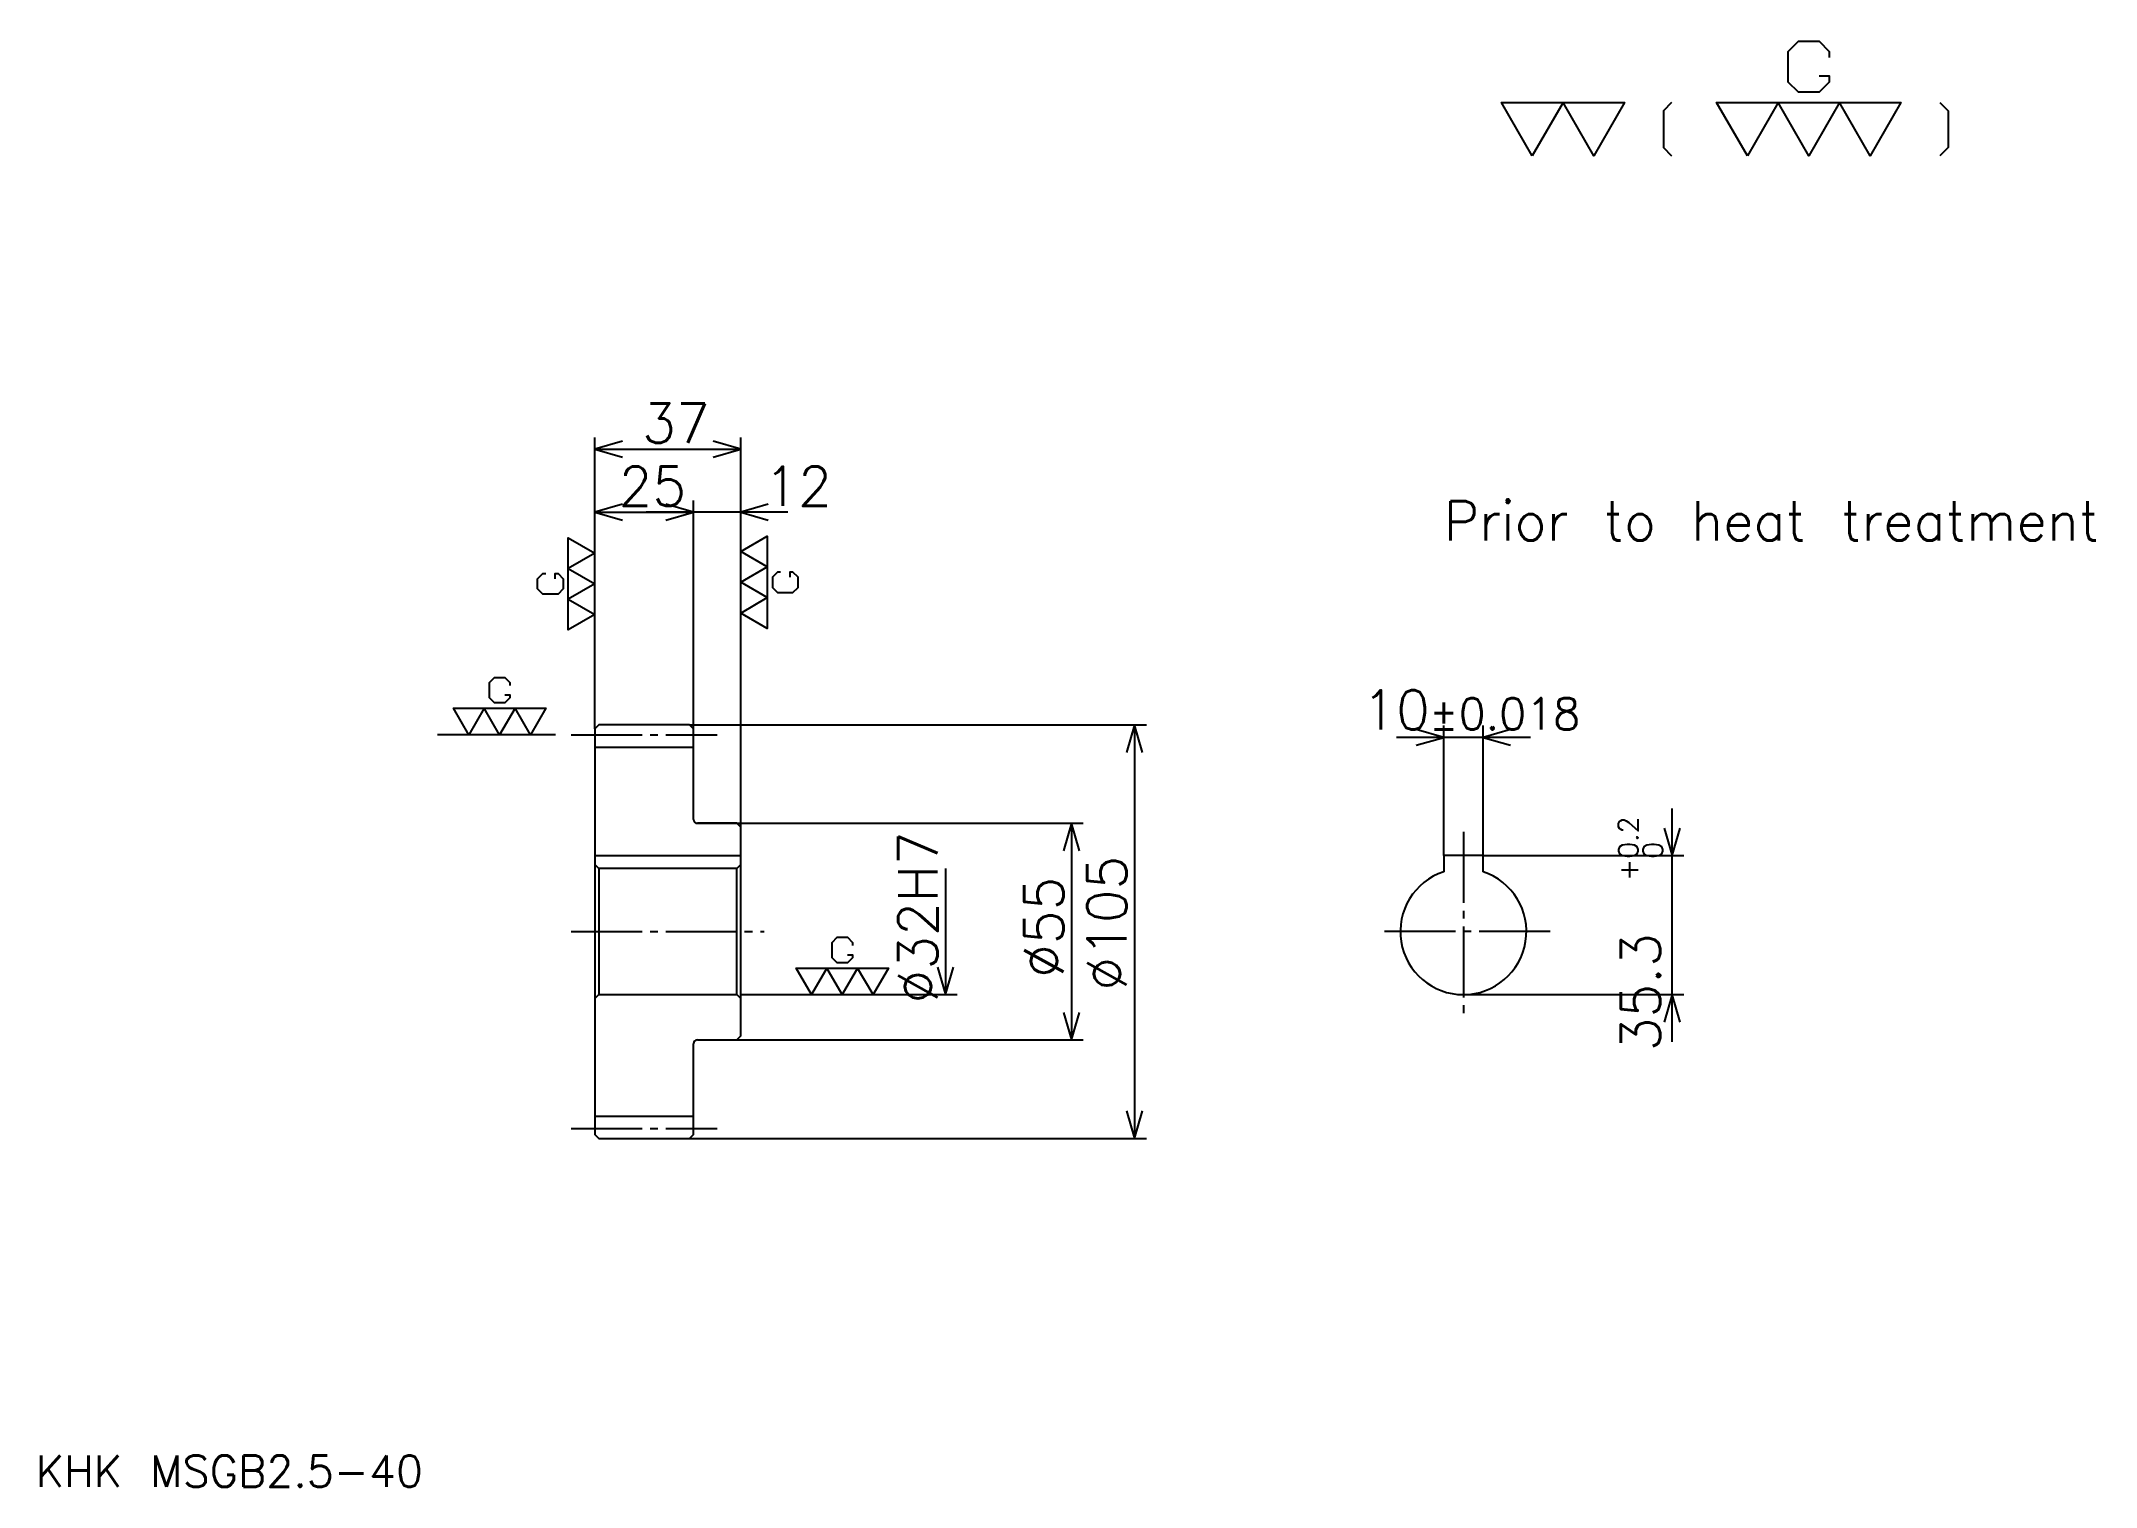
# Model space of a CAD drawing. Extents: x 21 to 543, y 22 to 389.
import ezdxf

# ---------------------------------------------------------------- set-up
doc = ezdxf.new("R2010")
doc.units = 0
doc.linetypes.add('DASHDOT', pattern=[24, 18, -2, 2, -2])
doc.layers.get('0').update_dxf_attribs({"linetype": 'CONTINUOUS'})
doc.layers.add('DASHDOT', color=6, linetype='DASHDOT')
doc.styles.add('KANJI', font='TXT', dxfattribs={"bigfont": 'BIGFONT'})

msp = doc.modelspace()

# ---------------------------------------------------------------- linework, layer by layer
at = {"color": 5}
for p, q in [((162, 215.5), (162, 288.5)), ((199, 215.5), (199, 288.5)), ((162, 285.5), (199, 285.5)), ((187, 215.5), (187, 272.5)), ((162, 269.5), (187, 269.5)), ((211, 269.5), (175, 269.5)), ((162, 214.5), (162, 215.5)), ((186, 215.5), (199, 215.5)), ((187, 214.5), (187, 215.5)), ((199, 215.5), (302, 215.5)), ((199, 189.5), (199, 215.5)), ((299, 215.5), (299, 110.5)), ((377.5, 182.300003), (377.5, 215.300003)), ((387.5, 182.300003), (387.5, 215.300003)), ((399.5, 212.300003), (365.5, 212.300003)), ((435.5, 135), (435.5, 194.300003)), ((188, 190.5), (199, 190.5)), ((199, 190.5), (286, 190.5)), ((283, 190.5), (283, 135.5)), ((251, 179), (251, 147)), ((387.5, 182.300003), (438.5, 182.300003)), ((199, 147), (254, 147)), ((382.5, 147), (438.5, 147)), ((188, 135.5), (199, 135.5)), ((199, 135.5), (286, 135.5)), ((186, 110.5), (199, 110.5)), ((199, 110.5), (302, 110.5))]:
    msp.add_line(p, q, dxfattribs=at)
at = {"color": 7}
msp.add_line((152, 213), (122, 213), dxfattribs=at)
at = {"color": 4}
for p, q in [((162, 209.875), (187, 209.875)), ((162, 182.300003), (199, 182.300003)), ((163, 179), (163, 147)), ((198, 179), (199, 180)), ((198, 147), (199, 146)), ((162, 116.125), (187, 116.125))]:
    msp.add_line(p, q, dxfattribs=at)
at = {"color": 7}
for points in [[(472.799988, 380.279999), (475.399994, 380.279999), (475.399994, 378.720001), (472.799988, 376.119995), (467.600006, 376.119995), (465, 378.720001), (465, 386.519989), (467.600006, 389.119995), (472.799988, 389.119995), (475.399994, 386.519989), (475.399994, 384.959991)], [(400, 360), (392.200012, 373.519989), (423.399994, 373.519989), (415.600006, 360), (407.799988, 373.519989), (400, 360)], [(435.359985, 373.519989), (433.279999, 371.440002), (433.279999, 362.079987), (435.359985, 360)], [(454.600006, 360), (446.799988, 373.519989), (493.600006, 373.519989), (485.799988, 360), (478, 373.519989), (470.200012, 360), (462.399994, 373.519989), (454.600006, 360)], [(503.480011, 373.519989), (505.559998, 371.440002), (505.559998, 362.079987), (503.480011, 360)], [(162, 243.5), (155.240005, 239.600006), (155.240005, 263), (162, 259.100006), (155.240005, 255.199997), (162, 251.300003), (155.240005, 247.399994), (162, 243.5)], [(199, 259.5), (205.76001, 263.399994), (205.76001, 240), (199, 243.899994), (205.76001, 247.800003), (199, 251.699997), (205.76001, 255.600006), (199, 259.5)], [(151.860001, 252.600006), (151.860001, 253.899994), (152.639999, 253.899994), (153.940002, 252.600006), (153.940002, 250), (152.639999, 248.699997), (148.740005, 248.699997), (147.440002, 250), (147.440002, 252.600006), (148.740005, 253.899994), (149.520004, 253.899994)], [(209.139999, 254.300003), (208.360001, 254.300003), (207.059998, 253), (207.059998, 250.399994), (208.360001, 249.100006), (212.26001, 249.100006), (213.559998, 250.399994), (213.559998, 253), (212.26001, 254.300003), (211.479996, 254.300003), (211.479996, 253)], [(139.100006, 223.139999), (140.399994, 223.139999), (140.399994, 222.360001), (139.100006, 221.059998), (136.5, 221.059998), (135.199997, 222.360001), (135.199997, 226.26001), (136.5, 227.559998), (139.100006, 227.559998), (140.399994, 226.26001), (140.399994, 225.479996)], [(130, 213), (126.099998, 219.76001), (149.5, 219.76001), (145.600006, 213), (141.699997, 219.76001), (137.800003, 213), (133.899994, 219.76001), (130, 213)], [(226.100006, 157.139999), (227.399994, 157.139999), (227.399994, 156.360001), (226.100006, 155.059998), (223.5, 155.059998), (222.199997, 156.360001), (222.199997, 160.259995), (223.5, 161.559998), (226.100006, 161.559998), (227.399994, 160.259995), (227.399994, 159.479996)], [(217, 147), (213.100006, 153.759995), (236.5, 153.759995), (232.600006, 147), (228.699997, 153.759995), (224.800003, 147), (220.899994, 153.759995), (217, 147)]]:
    msp.add_lwpolyline(points, dxfattribs=at)
at = {"color": 5}
for points in [[(169, 287.5), (162, 285.5), (169, 283.5)], [(192, 283.5), (199, 285.5), (192, 287.5)], [(169, 271.5), (162, 269.5), (169, 267.5)], [(180, 267.5), (187, 269.5), (180, 271.5)], [(180, 267.5), (187, 269.5), (180, 271.5)], [(206, 271.5), (199, 269.5), (206, 267.5)], [(301, 208.5), (299, 215.5), (297, 208.5)], [(370.5, 210.300003), (377.5, 212.300003), (370.5, 214.300003)], [(394.5, 214.300003), (387.5, 212.300003), (394.5, 210.300003)], [(285, 183.5), (283, 190.5), (281, 183.5)], [(433.5, 189.300003), (435.5, 182.300003), (437.5, 189.300003)], [(249, 154), (251, 147), (253, 154)], [(437.5, 140), (435.5, 147), (433.5, 140)], [(281, 142.5), (283, 135.5), (285, 142.5)], [(297, 117.5), (299, 110.5), (301, 117.5)]]:
    msp.add_lwpolyline(points, dxfattribs=at)
at = {"color": 4}
for points in [[(187, 191.5), (187, 214.5), (186, 215.5), (163, 215.5), (162, 214.5), (162, 146)], [(188, 135.5), (198, 135.5), (199, 136.5), (199, 189.5), (198, 190.5), (188, 190.5)], [(162, 146), (163, 147), (198, 147), (198, 179), (163, 179), (162, 180)], [(387.5, 178.198685), (387.5, 182.300003), (377.5, 182.300003), (377.5, 178.198685)], [(162, 146), (162, 111.5), (163, 110.5), (186, 110.5), (187, 111.5), (187, 134.5)]]:
    msp.add_lwpolyline(points, dxfattribs=at)
for centre, radius, start, end in [((188, 191.5), 1, 180, 270), ((382.5, 163), 16, 108.20995733, 71.79004267), ((188, 134.5), 1, 90, 180)]:
    msp.add_arc(centre, radius, start, end, dxfattribs=at)
at = {"layer": 'DASHDOT', "color": 7}
for p, q in [((156, 213), (193, 213)), ((382.5, 188.300003), (382.5, 141)), ((156, 163), (205, 163)), ((404.5, 163), (360.5, 163)), ((156, 113), (193, 113))]:
    msp.add_line(p, q, dxfattribs=at)

# ---------------------------------------------------------------- texts
at = {"color": 7, "style": 'KANJI'}
for s, height, p in [('37', 10, (174, 287.100006)), ('25', 10, (168, 271.100006)), ('12', 10, (205, 271.100006)), ('Prior to heat treatment', 10, (377.5, 262.299988)), ('10', 10, (356.858032, 214.300003)), ('%%p0.018', 8, (373.756775, 214.300003)), ('KHK MSGB2.5-40', 8, (20, 22))]:
    msp.add_text(s, height=height, dxfattribs=at).set_placement(p)
for s, height, p in [('0.2', 5, (426.899994, 181.490372)), ('%%c32H7', 10, (249, 144.75)), ('0', 5, (433.100006, 181.490372)), ('%%c105', 10, (297, 148)), ('+', 5, (426.899994, 175.890381)), ('%%c55', 10, (281, 151.25)), ('35.3', 10, (432.5, 132.606415))]:
    msp.add_text(s, height=height, rotation=90, dxfattribs=at).set_placement(p)

doc.saveas('drawing.dxf')
